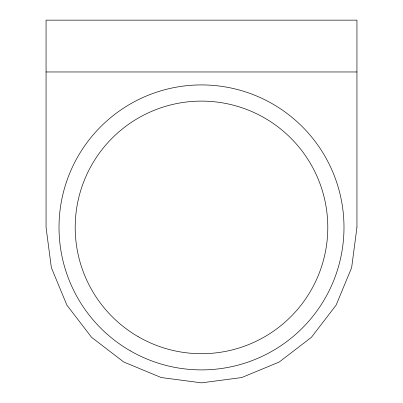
<?xml version="1.0" encoding="UTF-8"?>
<svg xmlns="http://www.w3.org/2000/svg" width="403" height="403" viewBox="0 0 403 403"><rect width="100%" height="100%" fill="white"/><g stroke="black" fill="none" stroke-linecap="round" stroke-linejoin="round"><path stroke-width="0.6" d="M46.058 71.966L356.942 71.966M356.942 227.408L351.648 267.637L336.117 305.126L311.413 337.321L279.224 362.025L241.729 377.556L201.5 382.85L161.271 377.556L123.776 362.025L91.587 337.321L66.883 305.126L51.352 267.637L46.058 227.408L46.058 20.15L356.942 20.15L356.942 227.408M138.35 336.782A126.295 126.295 0 0 0 327.795 227.408A126.295 126.295 0 0 0 138.35 118.029A126.295 126.295 0 0 0 138.35 336.782M130.255 350.806A142.491 142.491 0 0 0 343.991 227.408A142.491 142.491 0 0 0 130.255 104.009A142.491 142.491 0 0 0 130.255 350.806"/></g></svg>
